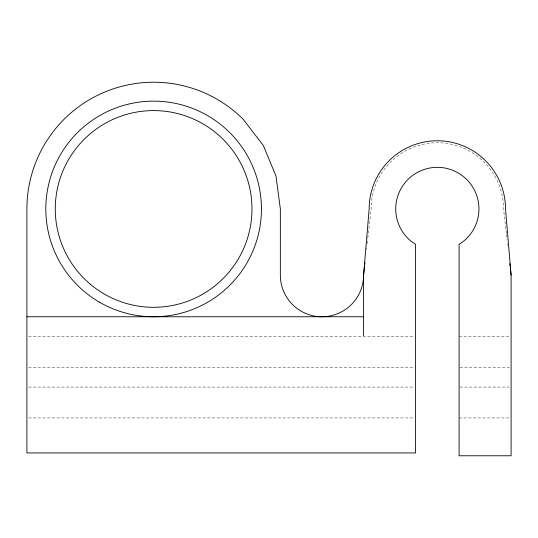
<?xml version="1.0" encoding="UTF-8"?>
<svg xmlns="http://www.w3.org/2000/svg" width="538" height="538" viewBox="0 0 538 538"><rect width="100%" height="100%" fill="white"/><g stroke="black" fill="none" stroke-linecap="round" stroke-linejoin="round"><path stroke-width="0.4" stroke-dasharray="2.69 2.02" d="M366.499 249.498L366.694 247.843M367.165 243.701L367.73 238.737M367.824 237.91L371.133 208.946A66.201 66.201 0 0 1 437.333 142.752A66.201 66.201 0 0 1 503.534 208.946L506.372 233.774M28.581 336.62L413.904 336.62M459.089 336.62L509.425 336.62M28.581 367.481L413.904 367.481M459.923 367.481L509.425 367.481M28.581 387.084L413.904 387.084M459.923 387.084L509.425 387.084M28.581 417.945L413.904 417.945M459.089 417.945L509.425 417.945M506.466 234.602L507.031 239.565M507.509 243.701L507.697 245.355"/><path stroke-width="0.81" d="M364.515 266.875L363.567 275.147L363.567 335.672M364.798 264.387L364.986 262.732M26.9 316.761L363.567 316.761M509.775 263.559L510.058 266.048M510.246 267.702L511.1 275.147L511.1 455.773L459.089 455.773L459.089 244.319L464.079 240.822A41.608 41.608 0 0 0 467.603 180.391A41.608 41.608 0 0 0 407.071 180.391A41.608 41.608 0 0 0 410.588 240.822L415.585 244.319L415.585 452.942L26.9 452.942L26.9 208.946A126.726 126.726 0 0 1 243.23 119.342L263.371 145.583L276.028 176.148L280.352 208.946L280.345 275.147A41.608 41.608 0 0 0 321.959 316.761A41.608 41.608 0 0 0 363.567 275.147L369.149 208.946A68.185 68.185 0 0 1 437.333 140.761A68.185 68.185 0 0 1 505.518 208.946L511.1 275.147M90.404 284.293A98.353 98.353 0 0 0 250.486 226.027A98.353 98.353 0 0 0 119.987 116.524A98.353 98.353 0 0 0 90.404 284.293M99.718 302.316A107.808 107.808 0 0 0 261.434 208.946A107.808 107.808 0 0 0 99.718 115.583A107.808 107.808 0 0 0 99.718 302.316"/></g></svg>
